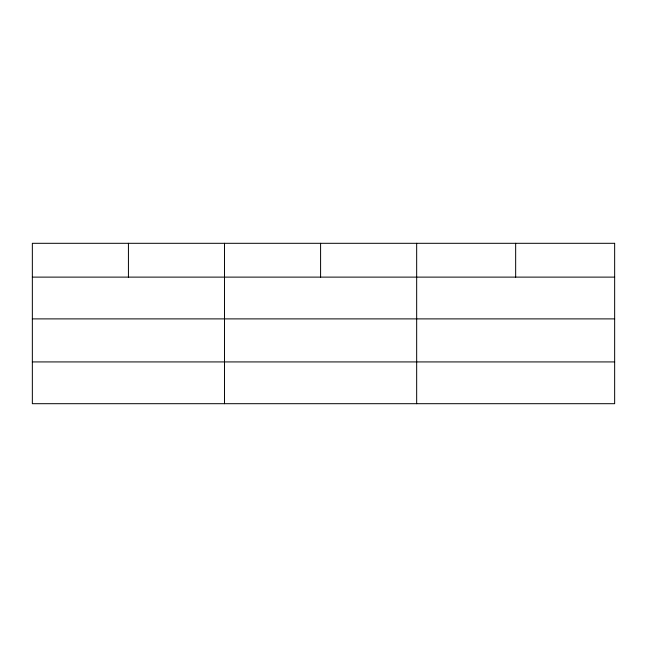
<?xml version="1.0" encoding="UTF-8"?>
<svg xmlns="http://www.w3.org/2000/svg" width="647" height="647" viewBox="0 0 647 647"><rect width="100%" height="100%" fill="white"/><g stroke="black" fill="none" stroke-linecap="round" stroke-linejoin="round"><path stroke-width="0.97" d="M32.35 277.118L614.65 277.118M32.35 318.89L614.65 318.89M32.35 361.924L614.65 361.924M515.659 243.304L515.659 277.118M416.668 243.304L416.668 403.696M320.588 243.304L320.588 277.118M224.509 243.304L224.509 403.696M128.429 243.304L128.429 277.118M614.65 243.304L32.35 243.304L32.35 403.696L614.65 403.696L614.65 243.304"/></g></svg>
